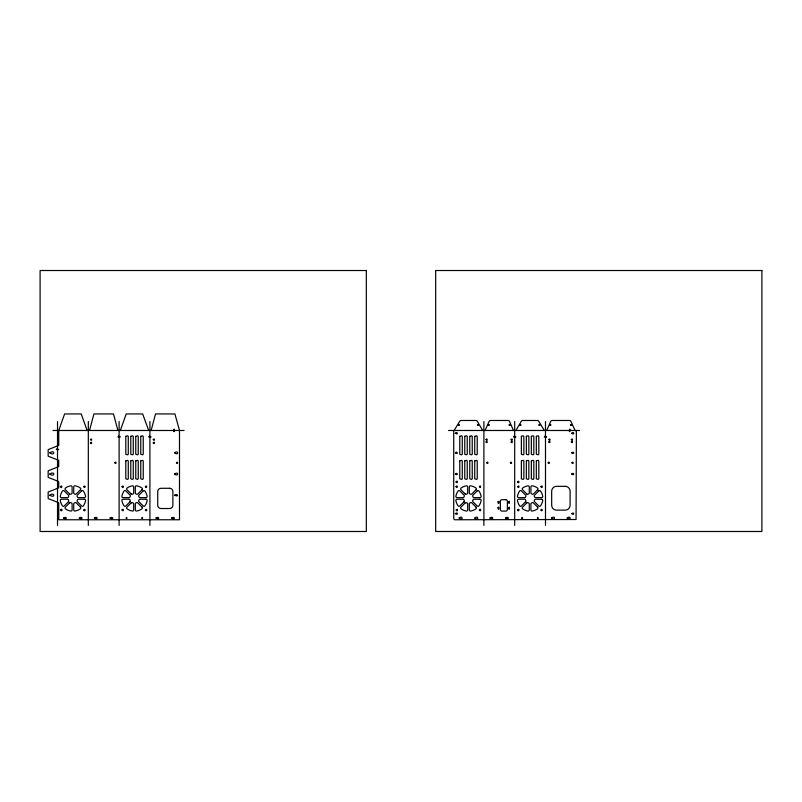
<?xml version="1.0" encoding="UTF-8"?>
<svg xmlns="http://www.w3.org/2000/svg" width="802" height="802" viewBox="0 0 802 802"><rect width="100%" height="100%" fill="white"/><g stroke="black" fill="none" stroke-linecap="round" stroke-linejoin="round"><path stroke-width="1.2" d="M89.523 430.484L93.934 413.952L113.503 413.952L117.904 430.484M151.117 430.484L155.518 413.952L174.926 413.952L179.498 430.484L179.498 519.766L58.736 519.766L58.736 502.794L48.16 498.563L48.16 492.037L58.736 487.817L58.736 481.591L48.16 477.36L48.16 470.834L58.736 466.604L58.736 460.388L48.16 456.158L48.16 449.631L58.736 445.401L58.736 430.484L64.601 413.952L81.243 413.952L87.117 430.484M120.32 430.484L126.195 413.952L142.666 413.952L148.701 430.484M485.11 430.484L489.08 421.451A1.634 1.634 0 0 1 490.573 420.479L508.017 420.479A1.634 1.634 0 0 1 509.511 421.451L513.491 430.484M546.703 430.484L550.673 421.451A1.634 1.634 0 0 1 552.167 420.479L569.46 420.479A1.634 1.634 0 0 1 570.944 421.431L574.864 430.002L576.377 431.386L576.067 519.506L454.684 519.766L453.711 518.794L453.711 431.145L459.716 421.281A1.634 1.634 0 0 1 461.12 420.479L475.887 420.479A1.634 1.634 0 0 1 477.29 421.281L482.694 430.484M515.907 430.484L521.3 421.281A1.634 1.634 0 0 1 522.714 420.479L537.33 420.479A1.634 1.634 0 0 1 538.723 421.271L544.287 430.484M52.932 430.484L184.079 430.484M448.508 430.484L579.656 430.484M545.49 421.551L545.49 525.43M514.694 421.551L514.694 525.43M483.897 421.551L483.897 525.43M149.914 421.551L149.914 525.43M119.117 421.551L119.117 525.43M88.32 421.551L88.32 525.43M57.523 421.551L57.523 525.43M83.769 510.062C85.523 512.809 85.614 507.345 83.769 510.062M145.362 510.062C146.906 512.819 147.578 507.415 145.362 510.002M479.355 510.062C481.3 512.739 480.959 507.285 479.355 510.002M540.939 510.062C542.733 512.809 542.633 507.345 540.949 510.002M60.441 486.734C62.085 489.511 62.436 484.037 60.451 486.674M122.034 486.734C123.638 489.501 124.009 484.107 122.044 486.674M456.027 486.734C457.972 489.441 457.521 483.947 456.027 486.674M456.027 481.982C457.952 484.649 457.752 479.175 456.027 481.922M517.621 481.982C519.245 484.769 519.536 479.315 517.621 481.922M517.621 486.734C519.235 489.501 519.736 483.987 517.621 486.674M90.446 439.656C92.25 442.022 91.899 437.21 90.466 439.556M90.446 442.915C92.21 445.371 91.889 440.328 90.446 442.915M114.816 462.814C116.511 465.28 116.32 460.358 114.826 462.764M126.175 518.102C127.518 519.716 126.997 516.348 126.185 518.062M141.834 518.102C143.157 519.736 142.686 516.328 141.844 518.062M153.242 442.915C154.896 445.411 154.876 440.318 153.242 442.915M153.242 439.656C154.906 442.092 154.856 437.19 153.262 439.556M176.41 462.814C178.275 465.18 177.753 460.328 176.41 462.764M458.483 425.01C459.947 426.724 459.325 423.095 458.483 425.01M477.451 425.01C478.864 426.764 478.353 423.115 477.451 425.01M486.032 441.942C487.656 444.448 487.566 439.456 486.032 441.942M486.032 439.656C487.897 442.012 487.345 437.22 486.042 439.556M486.734 462.814C488.478 465.26 488.217 460.318 486.744 462.764M488.388 425.01C489.681 426.814 489.481 423.075 488.388 425.01M509.14 425.01C510.623 426.714 509.962 423.095 509.14 425.01M511.105 441.942C512.769 444.438 512.628 439.416 511.105 441.942M511.105 439.656C512.819 442.072 512.618 437.25 511.115 439.556M510.393 462.814C512.097 465.26 511.907 460.338 510.403 462.764M520.067 425.01C521.571 426.704 520.839 423.115 520.067 425.01M521.731 518.102C522.984 519.886 522.844 516.288 521.731 518.062M538.944 425.01C540.408 426.734 539.806 423.075 538.944 425.01M537.39 518.102C538.693 519.846 538.443 516.328 537.4 518.022M548.829 441.942C550.483 444.438 550.362 439.406 548.829 441.942M548.829 439.656C550.533 442.072 550.352 437.25 548.839 439.556M548.167 462.814C549.921 465.27 549.54 460.338 548.167 462.764M549.982 425.01C551.455 426.724 550.824 423.095 549.982 425.01M570.623 425.01C572.107 426.714 571.465 423.125 570.623 425.01M571.325 439.656C573.019 442.072 572.839 437.331 571.335 439.556M571.325 441.942C573.089 444.398 572.708 439.396 571.325 441.942M571.986 462.814C573.821 465.25 573.26 460.328 571.986 462.814M125.794 436.378L125.794 454.243L127.678 454.844L128.28 454.193L128.28 436.378L127.628 435.777L125.804 436.278M125.794 460.939L125.794 478.804L127.678 479.406L128.28 478.754L128.28 460.939L127.628 460.338L125.804 460.849M130.776 436.378L130.776 454.243L132.661 454.844L133.262 454.193L133.262 436.378L132.611 435.777L130.786 436.278M130.776 460.939L130.776 478.804L132.661 479.406L133.262 478.754L133.262 460.939L132.611 460.338L130.786 460.849M135.759 436.378L135.759 454.243L137.653 454.844L138.255 454.193L138.255 436.378L137.653 435.777L135.779 436.278M135.759 460.939L135.759 478.804L137.653 479.406L138.255 478.754L138.255 460.939L137.653 460.338L135.779 460.849M140.751 436.378L140.751 454.243L142.636 454.844L143.237 454.193L143.237 436.378L142.636 435.777L140.761 436.278M140.751 460.939L140.751 478.804L142.636 479.406L143.237 478.754L143.237 460.939L142.636 460.338L140.761 460.849M459.777 436.378L459.777 454.243L461.671 454.844L462.273 454.193L462.273 436.378L461.671 435.777L459.797 436.278M459.777 460.939L459.777 478.804L461.671 479.406L462.273 478.754L462.273 460.939L461.671 460.338L459.797 460.849M464.769 436.378L464.769 454.243L466.654 454.844L467.255 454.193L467.255 436.378L466.604 435.777L464.779 436.278M464.769 460.939L464.769 478.804L466.654 479.406L467.255 478.754L467.255 460.939L466.654 460.338L464.779 460.849M469.751 436.378L469.751 454.243L471.636 454.844L472.248 454.193L472.238 436.378L471.586 435.777L469.772 436.278M469.751 460.939L469.751 478.804L471.636 479.406L472.248 478.754L472.238 460.939L471.586 460.338L469.772 460.849M474.734 436.378L474.734 454.243L476.629 454.844L477.23 454.193L477.23 436.378L476.578 435.777L474.744 436.328M474.734 460.939L474.734 478.804L476.629 479.406L477.23 478.754L477.23 460.939L476.629 460.338L474.744 460.889M498.022 501.862C498.383 506.684 500.217 499.335 498.022 501.821M498.022 507.716C498.563 512.568 499.857 505.12 498.022 507.716M508.538 501.862C508.959 506.694 510.633 499.295 508.548 501.821M508.538 507.716C509.019 512.558 510.503 505.15 508.538 507.716M521.37 436.378L521.37 454.243L523.255 454.844L523.856 454.193L523.856 436.378L523.205 435.777L521.38 436.278M521.37 460.939L521.37 478.804L523.255 479.406L523.856 478.754L523.856 460.939L523.205 460.338L521.38 460.849M526.353 436.378L526.353 454.243L528.247 454.844L528.849 454.193L528.849 436.378L528.247 435.777L526.373 436.278M526.353 460.939L526.353 478.804L528.247 479.406L528.849 478.754L528.849 460.939L528.247 460.338L526.373 460.849M531.345 436.378L531.345 454.243L533.23 454.844L533.831 454.193L533.831 436.378L533.23 435.777L531.355 436.278M531.345 460.939L531.345 478.804L533.23 479.406L533.831 478.754L533.831 460.939L533.23 460.338L531.355 460.849M536.327 436.378L536.327 454.243L538.212 454.844L538.824 454.193L538.814 436.378L538.172 435.777L536.348 436.278M536.327 460.939L536.327 478.804L538.212 479.406L538.824 478.754L538.814 460.939L538.212 460.338L536.348 460.849M60.611 510.022C62.195 512.829 62.696 507.385 60.621 509.962M122.034 510.022C123.949 512.749 123.678 507.285 122.044 509.962M456.188 510.022C457.731 512.879 458.253 507.385 456.198 509.962M517.621 510.022C519.004 512.879 519.907 507.465 517.631 509.962M83.769 486.694C85.353 489.551 85.714 484.067 83.769 486.694M145.362 486.694C146.826 489.581 147.528 484.027 145.362 486.694M479.355 486.694C481.25 489.491 480.879 483.927 479.355 486.694M540.949 486.694C542.653 489.501 542.854 483.947 540.949 486.694M49.794 452.839C55.178 456.679 55.077 449 49.794 452.839M49.794 474.042C54.787 477.902 55.458 470.353 49.804 474.002M49.794 495.245C55.659 498.824 54.566 491.566 49.814 495.175M63.579 518.082C67.488 520.608 67.037 515.596 63.589 518.012M79.238 518.082C83.187 520.598 82.676 515.586 79.248 518.012M94.375 518.082C98.365 520.588 97.774 515.606 94.385 518.012M110.034 518.082C114.004 520.578 113.453 515.626 110.044 518.012M155.969 518.082C159.999 520.578 159.307 515.626 155.979 518.012M174.605 452.839C178.666 456.248 178.605 449.461 174.605 452.839M174.605 474.042C178.365 477.431 178.906 470.814 174.615 474.002M171.628 518.082C175.668 520.568 174.956 515.626 171.638 518.012M174.605 495.245C179.026 497.691 177.723 492.819 174.625 495.175M455.356 433.26C458.333 435.626 457.752 430.925 455.376 433.17M455.356 452.829C458.584 455.185 457.441 450.403 455.356 452.829M455.356 474.032C458.644 476.378 457.34 471.616 455.356 474.032M455.356 513.671C458.253 516.107 457.912 511.195 455.366 513.631M459.125 518.082C463.135 521.511 463.105 514.774 459.145 518.002M474.784 518.082C478.864 521.47 478.664 514.774 474.804 518.002M489.922 518.082C493.992 520.688 493.38 515.496 489.942 518.002M505.581 518.082C509.661 520.678 509.019 515.516 505.601 518.002M551.515 518.082C555.405 521.48 555.636 514.784 551.525 518.002M571.736 433.26C574.443 435.707 574.473 430.885 571.756 433.17M571.736 452.829C574.733 455.235 574.152 450.433 571.736 452.829M567.174 518.082C571.094 521.46 571.245 514.824 567.184 518.002M571.736 474.032C574.783 476.448 574.031 471.636 571.736 474.032M571.736 513.671C574.583 516.117 574.302 511.265 571.746 513.631M57.032 448.879L56.32 449.601L58.736 449.601L57.032 448.879M118.626 436.248L117.904 436.96L120.32 436.96L118.626 436.248M68.431 501.771L64.23 505.972A1.143 1.143 0 0 1 62.486 505.831A12.792 12.792 0 0 1 60.32 500.578A1.143 1.143 0 0 1 61.443 499.245L67.388 499.245A1.143 1.143 0 0 1 68.461 500.007A4.732 4.732 0 0 0 68.651 500.468A1.143 1.143 0 0 1 68.431 501.771M80.461 489.741L76.26 493.942A1.143 1.143 0 0 1 74.957 494.162A4.732 4.732 0 0 0 74.496 493.972A1.143 1.143 0 0 1 73.734 492.899L73.734 486.954A1.143 1.143 0 0 1 75.067 485.832A12.792 12.792 0 0 1 80.32 487.997A1.143 1.143 0 0 1 80.461 489.741M69.584 502.924L65.383 507.125A1.143 1.143 0 0 0 65.533 508.869A12.792 12.792 0 0 0 70.776 511.034A1.143 1.143 0 0 0 72.11 509.912L72.11 503.967A1.143 1.143 0 0 0 71.348 502.894A4.732 4.732 0 0 1 70.887 502.704A1.143 1.143 0 0 0 69.584 502.924M81.614 490.894L77.413 495.095A1.143 1.143 0 0 0 77.192 496.398A4.732 4.732 0 0 1 77.383 496.859A1.143 1.143 0 0 0 78.456 497.621L84.4 497.621A1.143 1.143 0 0 0 85.533 496.288A12.792 12.792 0 0 0 83.358 491.035A1.143 1.143 0 0 0 81.614 490.894M149.423 436.248L148.701 436.96L151.117 436.96L149.423 436.248M174.234 429.27L173.513 430.975L174.234 431.687L174.234 429.27M130.024 501.771L125.814 505.972A1.143 1.143 0 0 1 124.079 505.831A12.792 12.792 0 0 1 121.904 500.578A1.143 1.143 0 0 1 123.037 499.245L128.972 499.245A1.143 1.143 0 0 1 130.054 500.007A4.732 4.732 0 0 0 130.245 500.468A1.143 1.143 0 0 1 130.024 501.771M142.054 489.741L137.854 493.942A1.143 1.143 0 0 1 136.551 494.162A4.732 4.732 0 0 0 136.089 493.972A1.143 1.143 0 0 1 135.327 492.899L135.327 486.954A1.143 1.143 0 0 1 136.661 485.832A12.792 12.792 0 0 1 141.904 487.997A1.143 1.143 0 0 1 142.054 489.741M131.177 502.924L126.967 507.125A1.143 1.143 0 0 0 127.117 508.869A12.792 12.792 0 0 0 132.36 511.034A1.143 1.143 0 0 0 133.693 509.912L133.693 503.967A1.143 1.143 0 0 0 132.931 502.894A4.732 4.732 0 0 1 132.47 502.704A1.143 1.143 0 0 0 131.177 502.924M143.207 490.894L139.007 495.095A1.143 1.143 0 0 0 138.776 496.398A4.732 4.732 0 0 1 138.977 496.859A1.143 1.143 0 0 0 140.049 497.621L145.994 497.621A1.143 1.143 0 0 0 147.117 496.288A12.792 12.792 0 0 0 144.941 491.035A1.143 1.143 0 0 0 143.207 490.894M514.202 436.248L513.491 436.96L515.907 436.96L514.202 436.248M464.017 501.771L459.807 505.972A1.143 1.143 0 0 1 458.072 505.831A12.792 12.792 0 0 1 455.897 500.578A1.143 1.143 0 0 1 457.02 499.245L462.965 499.245A1.143 1.143 0 0 1 464.047 500.007A4.732 4.732 0 0 0 464.238 500.468A1.143 1.143 0 0 1 464.017 501.771M476.047 489.741L471.847 493.942A1.143 1.143 0 0 1 470.543 494.162A4.732 4.732 0 0 0 470.082 493.972A1.143 1.143 0 0 1 469.32 492.899L469.32 486.954A1.143 1.143 0 0 1 470.654 485.832A12.792 12.792 0 0 1 475.897 487.997A1.143 1.143 0 0 1 476.047 489.741M465.17 502.924L460.96 507.125A1.143 1.143 0 0 0 461.11 508.869A12.792 12.792 0 0 0 466.353 511.034A1.143 1.143 0 0 0 467.686 509.912L467.686 503.967A1.143 1.143 0 0 0 466.924 502.894A4.732 4.732 0 0 1 466.463 502.704A1.143 1.143 0 0 0 465.17 502.924M477.2 490.894L473 495.095A1.143 1.143 0 0 0 472.769 496.398A4.732 4.732 0 0 1 472.959 496.859A1.143 1.143 0 0 0 474.042 497.621L479.987 497.621A1.143 1.143 0 0 0 481.11 496.288A12.792 12.792 0 0 0 478.934 491.035A1.143 1.143 0 0 0 477.2 490.894M544.999 436.248L544.287 436.96L546.703 436.96L544.999 436.248M569.811 429.27L569.099 430.975L569.811 431.687L569.811 429.27M525.601 501.771L521.4 505.972A1.143 1.143 0 0 1 519.656 505.831A12.792 12.792 0 0 1 517.49 500.578A1.143 1.143 0 0 1 518.613 499.245L524.558 499.245A1.143 1.143 0 0 1 525.631 500.007A4.732 4.732 0 0 0 525.821 500.468A1.143 1.143 0 0 1 525.601 501.771M537.631 489.741L533.43 493.942A1.143 1.143 0 0 1 532.137 494.162A4.732 4.732 0 0 0 531.666 493.972A1.143 1.143 0 0 1 530.914 492.899L530.914 486.954A1.143 1.143 0 0 1 532.247 485.832A12.792 12.792 0 0 1 537.49 487.997A1.143 1.143 0 0 1 537.631 489.741M526.754 502.924L522.553 507.125A1.143 1.143 0 0 0 522.703 508.869A12.792 12.792 0 0 0 527.947 511.034A1.143 1.143 0 0 0 529.28 509.912L529.28 503.967A1.143 1.143 0 0 0 528.518 502.894A4.732 4.732 0 0 1 528.057 502.704A1.143 1.143 0 0 0 526.754 502.924M538.784 490.894L534.583 495.095A1.143 1.143 0 0 0 534.363 496.398A4.732 4.732 0 0 1 534.553 496.859A1.143 1.143 0 0 0 535.626 497.621L541.571 497.621A1.143 1.143 0 0 0 542.703 496.288A12.792 12.792 0 0 0 540.528 491.035A1.143 1.143 0 0 0 538.784 490.894M366.324 270.515L40.1 270.515L40.1 531.485L366.324 531.485L366.324 270.515M761.9 270.515L435.676 270.515L435.676 531.485L761.9 531.485L761.9 270.515M565.199 486.333L556.578 486.333A4.892 4.892 0 0 0 551.676 491.225L551.676 505.25A4.892 4.892 0 0 0 556.578 510.142L565.199 510.142A4.892 4.892 0 0 0 570.102 505.25L570.102 491.225A4.892 4.892 0 0 0 565.199 486.333M169.623 488.288L160.991 488.288A3.258 3.258 0 0 0 157.733 491.546L157.733 505.25A3.258 3.258 0 0 0 160.991 508.518L169.623 508.518A3.258 3.258 0 0 0 172.881 505.25L172.881 491.546A3.258 3.258 0 0 0 169.623 488.288M67.388 497.621L61.443 497.621A1.143 1.143 0 0 1 60.32 496.288A12.792 12.792 0 0 1 62.486 491.035A1.143 1.143 0 0 1 64.23 490.894L68.431 495.095A1.143 1.143 0 0 1 68.651 496.398A4.732 4.732 0 0 0 68.461 496.859A1.143 1.143 0 0 1 67.388 497.621M128.972 497.621L123.037 497.621A1.143 1.143 0 0 1 121.904 496.288A12.792 12.792 0 0 1 124.079 491.035A1.143 1.143 0 0 1 125.814 490.894L130.024 495.095A1.143 1.143 0 0 1 130.245 496.398A4.732 4.732 0 0 0 130.054 496.859A1.143 1.143 0 0 1 128.972 497.621M462.965 497.621L457.02 497.621A1.143 1.143 0 0 1 455.897 496.288A12.792 12.792 0 0 1 458.072 491.035A1.143 1.143 0 0 1 459.807 490.894L464.017 495.095A1.143 1.143 0 0 1 464.238 496.398A4.732 4.732 0 0 0 464.047 496.859A1.143 1.143 0 0 1 462.965 497.621M524.558 497.621L518.613 497.621A1.143 1.143 0 0 1 517.49 496.288A12.792 12.792 0 0 1 519.656 491.035A1.143 1.143 0 0 1 521.4 490.894L525.601 495.095A1.143 1.143 0 0 1 525.821 496.398A4.732 4.732 0 0 0 525.631 496.859A1.143 1.143 0 0 1 524.558 497.621M84.4 499.245L78.456 499.245A1.143 1.143 0 0 0 77.383 500.007A4.732 4.732 0 0 1 77.192 500.468A1.143 1.143 0 0 0 77.413 501.771L81.614 505.972A1.143 1.143 0 0 0 83.358 505.831A12.792 12.792 0 0 0 85.533 500.578A1.143 1.143 0 0 0 84.4 499.245M145.994 499.245L140.049 499.245A1.143 1.143 0 0 0 138.977 500.007A4.732 4.732 0 0 1 138.776 500.468A1.143 1.143 0 0 0 139.007 501.771L143.207 505.972A1.143 1.143 0 0 0 144.941 505.831A12.792 12.792 0 0 0 147.117 500.578A1.143 1.143 0 0 0 145.994 499.245M479.987 499.245L474.042 499.245A1.143 1.143 0 0 0 472.959 500.007A4.732 4.732 0 0 1 472.769 500.468A1.143 1.143 0 0 0 473 501.771L477.2 505.972A1.143 1.143 0 0 0 478.934 505.831A12.792 12.792 0 0 0 481.11 500.578A1.143 1.143 0 0 0 479.987 499.245M541.571 499.245L535.626 499.245A1.143 1.143 0 0 0 534.553 500.007A4.732 4.732 0 0 1 534.363 500.468A1.143 1.143 0 0 0 534.583 501.771L538.784 505.972A1.143 1.143 0 0 0 540.528 505.831A12.792 12.792 0 0 0 542.703 500.578A1.143 1.143 0 0 0 541.571 499.245M505.731 499.686L502.002 499.686A1.634 1.634 0 0 0 500.368 501.32L500.368 509.481A1.634 1.634 0 0 0 502.002 511.105L505.731 511.105A1.634 1.634 0 0 0 507.365 509.481L507.365 501.32A1.634 1.634 0 0 0 505.731 499.686M526.754 493.942L522.553 489.741A1.143 1.143 0 0 1 522.703 487.997A12.792 12.792 0 0 1 527.947 485.832A1.143 1.143 0 0 1 529.28 486.954L529.28 492.899A1.143 1.143 0 0 1 528.518 493.972A4.732 4.732 0 0 0 528.057 494.162A1.143 1.143 0 0 1 526.754 493.942M537.631 507.125L533.43 502.924A1.143 1.143 0 0 0 532.137 502.704A4.732 4.732 0 0 1 531.666 502.894A1.143 1.143 0 0 0 530.914 503.967L530.914 509.912A1.143 1.143 0 0 0 532.247 511.034A12.792 12.792 0 0 0 537.49 508.869A1.143 1.143 0 0 0 537.631 507.125M465.17 493.942L460.96 489.741A1.143 1.143 0 0 1 461.11 487.997A12.792 12.792 0 0 1 466.353 485.832A1.143 1.143 0 0 1 467.686 486.954L467.686 492.899A1.143 1.143 0 0 1 466.924 493.972A4.732 4.732 0 0 0 466.463 494.162A1.143 1.143 0 0 1 465.17 493.942M476.047 507.125L471.847 502.924A1.143 1.143 0 0 0 470.543 502.704A4.732 4.732 0 0 1 470.082 502.894A1.143 1.143 0 0 0 469.32 503.967L469.32 509.912A1.143 1.143 0 0 0 470.654 511.034A12.792 12.792 0 0 0 475.897 508.869A1.143 1.143 0 0 0 476.047 507.125M131.177 493.942L126.967 489.741A1.143 1.143 0 0 1 127.117 487.997A12.792 12.792 0 0 1 132.36 485.832A1.143 1.143 0 0 1 133.693 486.954L133.693 492.899A1.143 1.143 0 0 1 132.931 493.972A4.732 4.732 0 0 0 132.47 494.162A1.143 1.143 0 0 1 131.177 493.942M142.054 507.125L137.854 502.924A1.143 1.143 0 0 0 136.551 502.704A4.732 4.732 0 0 1 136.089 502.894A1.143 1.143 0 0 0 135.327 503.967L135.327 509.912A1.143 1.143 0 0 0 136.661 511.034A12.792 12.792 0 0 0 141.904 508.869A1.143 1.143 0 0 0 142.054 507.125M69.584 493.942L65.383 489.741A1.143 1.143 0 0 1 65.533 487.997A12.792 12.792 0 0 1 70.776 485.832A1.143 1.143 0 0 1 72.11 486.954L72.11 492.899A1.143 1.143 0 0 1 71.348 493.972A4.732 4.732 0 0 0 70.887 494.162A1.143 1.143 0 0 1 69.584 493.942M80.461 507.125L76.26 502.924A1.143 1.143 0 0 0 74.957 502.704A4.732 4.732 0 0 1 74.496 502.894A1.143 1.143 0 0 0 73.734 503.967L73.734 509.912A1.143 1.143 0 0 0 75.067 511.034A12.792 12.792 0 0 0 80.32 508.869A1.143 1.143 0 0 0 80.461 507.125"/></g></svg>
